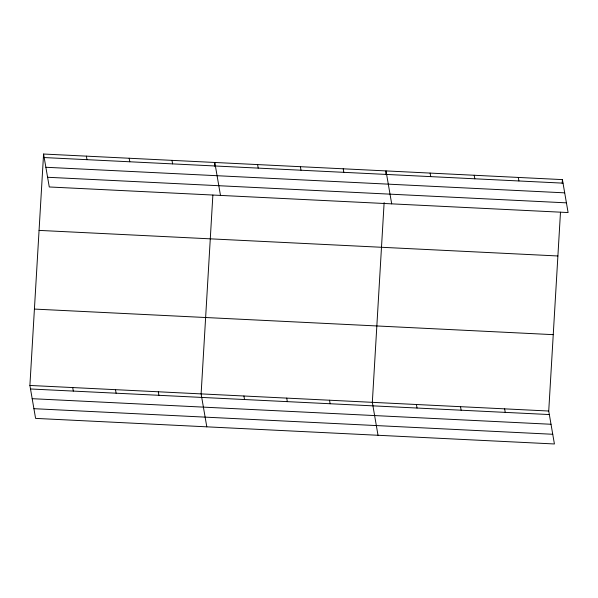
<?xml version="1.0" encoding="UTF-8"?>
<svg xmlns="http://www.w3.org/2000/svg" width="598" height="598" viewBox="0 0 598 598"><rect width="100%" height="100%" fill="white"/><g stroke="black" fill="none" stroke-linecap="round" stroke-linejoin="round"><path stroke-width="0.9" d="M560.483 212.208L548.732 411.028L554.421 443.97L35.588 418.391L29.9 385.448L43.579 154.03L562.412 179.609L568.1 212.552L49.268 186.972L43.579 154.03M212.866 195.068L201.115 393.888L206.803 426.83M214.57 166.192L214.794 162.469L220.483 195.419M384.133 202.573L372.33 402.327L378.018 435.277M385.785 174.638L386.009 170.908L391.697 203.858M562.187 183.332L562.412 179.609M44.192 157.558L563.017 183.145M45.867 167.268L564.699 192.848M47.593 177.27L566.426 202.849M39.064 230.394L557.897 255.974M34.415 309.076L553.247 334.656M29.9 385.448L548.732 411.028M30.513 388.977L549.338 414.556M32.187 398.687L551.02 424.266M33.914 408.688L552.746 434.268M518.309 177.434L518.922 180.97M474.207 175.259L474.819 178.795M504.63 408.853L505.243 412.381M430.104 173.084L430.717 176.619M460.527 406.677L461.14 410.213M416.425 404.502L417.038 408.038M343.207 168.8L343.813 172.336M300.398 166.693L301.011 170.221M329.52 400.219L330.133 403.747M257.596 164.577L258.209 168.113M286.719 398.111L287.332 401.639M243.917 395.996L244.53 399.531M171.992 160.361L172.598 163.889M129.183 158.246L129.796 161.781M158.313 391.78L158.918 395.308M86.381 156.138L86.994 159.673M115.504 389.664L116.117 393.2M72.702 387.556L73.315 391.085"/></g></svg>
